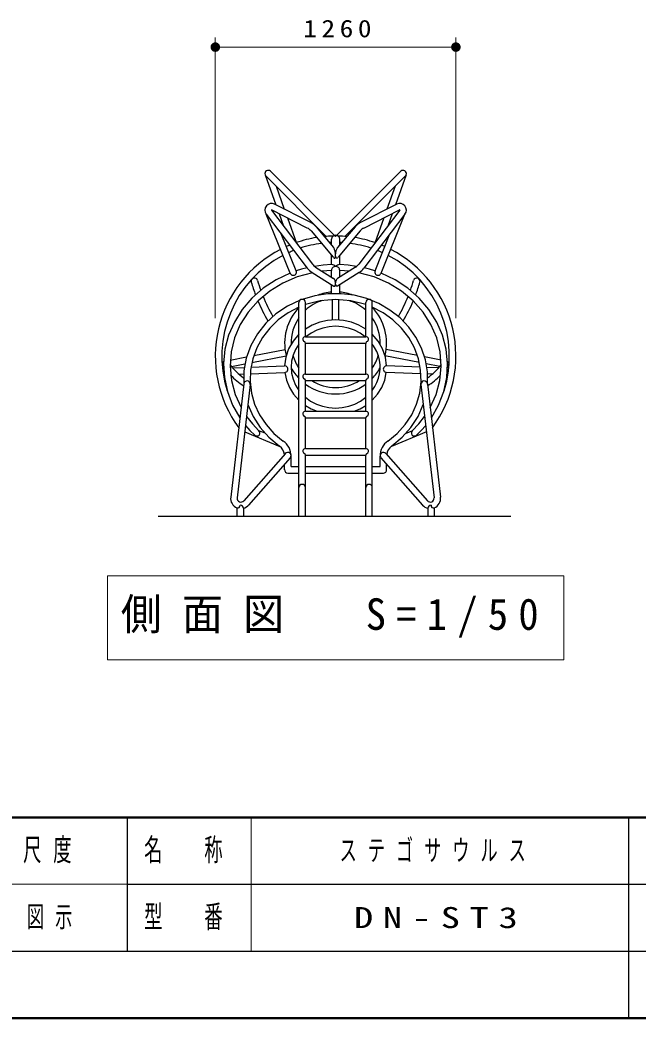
# Model space of a CAD drawing. Units: millimetres on the paper, with parts at other scales. Extents: x -365 to 0, y -40 to 257.
# Drawn here: x -193.7 to -129, y 0 to 104.5 of the extents above; entities that cross this region are included whole.
import ezdxf

# ---------------------------------------------------------------- set-up
doc = ezdxf.new("R2010")
doc.units = ezdxf.units.MM
doc.layers.add('LY_1', color=7, linetype='Continuous', lineweight=25)
doc.styles.add('ＭＳ ゴシック', font='')
doc.styles.get('ＭＳ ゴシック').set_extended_font_data('MS Gothic')

# ---------------------------------------------------------------- blocks, each defined once
blk = doc.blocks.new('filled_dot')
at = {"color": 0, "linetype": 'Continuous', "lineweight": -2, "const_width": 1.25}
blk.add_lwpolyline([(-0.625, 0, 1), (0.625, 0, 1)], format="xyb", close=True, dxfattribs=at)

msp = doc.modelspace()

# ---------------------------------------------------------------- linework, layer by layer
at = {"layer": 'LY_1', "lineweight": 13}
for p, q in [((-173.27, 73.275), (-173.27, 102.65)), ((-148.07, 73.275), (-148.07, 102.65)), ((-173.27, 101.65), (-148.07, 101.65)), ((-184.57, 46.289), (-184.57, 37.489)), ((-136.77, 46.289), (-184.57, 46.289)), ((-136.77, 37.489), (-136.77, 46.289)), ((-184.57, 37.489), (-136.77, 37.489)), ((-169.5, 21), (-169.5, 7)), ((-237.5, 14), (-182.5, 14))]:
    msp.add_line(p, q, dxfattribs=at)
at = {"layer": 'LY_1'}
for p, q in [((-168.061, 88.294), (-166.931, 85.137)), ((-161.65, 81.837), (-167.981, 88.168)), ((-160.67, 81.818), (-167.501, 88.649)), ((-160.67, 81.818), (-153.839, 88.649)), ((-159.69, 81.837), (-153.359, 88.168)), ((-153.279, 88.294), (-154.408, 85.137)), ((-166.911, 87.097), (-166.05, 84.692)), ((-154.429, 87.097), (-155.29, 84.692)), ((-163.329, 83.318), (-167.065, 85.205)), ((-158.011, 83.318), (-154.275, 85.205)), ((-167.938, 84.156), (-163.636, 78.513)), ((-165.43, 77.971), (-167.934, 84.151)), ((-167.397, 84.568), (-163.095, 78.925)), ((-163.635, 82.711), (-167.372, 84.598)), ((-166.599, 84.207), (-166.136, 82.913)), ((-165.717, 83.762), (-164.774, 81.128)), ((-153.943, 84.568), (-158.245, 78.925)), ((-157.705, 82.711), (-153.968, 84.598)), ((-153.402, 84.156), (-157.704, 78.513)), ((-155.623, 83.762), (-156.566, 81.128)), ((-155.91, 77.971), (-153.406, 84.151)), ((-154.741, 84.207), (-155.204, 82.913)), ((-162.721, 82.838), (-160.883, 80.662)), ((-158.619, 82.838), (-160.456, 80.662)), ((-164.8, 78.227), (-166.368, 82.097)), ((-163.241, 82.399), (-160.93, 79.663)), ((-161.097, 80.915), (-161.097, 81.535)), ((-158.099, 82.399), (-160.41, 79.663)), ((-160.243, 80.915), (-160.243, 81.535)), ((-156.54, 78.227), (-154.972, 82.097)), ((-161.097, 78.878), (-161.097, 79.861)), ((-160.243, 78.878), (-160.243, 79.861)), ((-162.767, 78.624), (-160.883, 77.432)), ((-158.573, 78.624), (-160.456, 77.432)), ((-163.13, 78.049), (-160.852, 76.608)), ((-161.097, 77.568), (-161.097, 78.302)), ((-158.21, 78.049), (-160.488, 76.608)), ((-160.243, 77.568), (-160.243, 78.266)), ((-161.097, 75.84), (-161.097, 76.763)), ((-160.243, 75.84), (-160.243, 76.763)), ((-164.51, 52.535), (-164.51, 74.903)), ((-163.83, 71.33), (-163.83, 74.903)), ((-161.01, 73.089), (-161.01, 75.215)), ((-160.33, 73.089), (-160.33, 75.215)), ((-157.51, 71.33), (-157.51, 74.903)), ((-156.83, 52.535), (-156.83, 74.903)), ((-163.83, 71.33), (-157.51, 71.33)), ((-163.83, 70.65), (-157.51, 70.65)), ((-163.83, 67.426), (-163.83, 70.65)), ((-157.51, 67.426), (-157.51, 70.65)), ((-171.713, 68.88), (-169.991, 69.213)), ((-169.443, 68.627), (-165.837, 69.327)), ((-169.24, 69.359), (-165.966, 69.994)), ((-151.897, 68.627), (-155.503, 69.327)), ((-152.1, 69.359), (-155.374, 69.994)), ((-149.627, 68.88), (-151.349, 69.213)), ((-171.592, 68.21), (-170.164, 68.487)), ((-171.46, 68.064), (-170.227, 68.111)), ((-169.536, 68.138), (-166.008, 68.274)), ((-151.804, 68.138), (-155.332, 68.274)), ((-149.748, 68.21), (-151.176, 68.487)), ((-149.88, 68.064), (-151.113, 68.111)), ((-170.784, 67.409), (-170.296, 67.428)), ((-169.613, 67.455), (-165.978, 67.595)), ((-163.83, 67.426), (-157.51, 67.426)), ((-151.727, 67.455), (-155.362, 67.595)), ((-150.556, 67.409), (-151.044, 67.428)), ((-170.286, 66.4), (-171.657, 54.533)), ((-169.611, 66.322), (-170.982, 54.455)), ((-163.83, 66.746), (-157.51, 66.746)), ((-163.83, 63.521), (-163.83, 66.746)), ((-157.51, 63.521), (-157.51, 66.746)), ((-151.729, 66.322), (-150.358, 54.455)), ((-151.054, 66.4), (-149.683, 54.533)), ((-163.83, 63.521), (-157.51, 63.521)), ((-163.83, 62.841), (-157.51, 62.841)), ((-163.83, 59.616), (-163.83, 62.841)), ((-157.51, 59.616), (-157.51, 62.841)), ((-170.182, 61.375), (-166.529, 59.849)), ((-168.062, 61.226), (-168.703, 61.494)), ((-151.158, 61.375), (-154.811, 59.849)), ((-153.278, 61.226), (-152.637, 61.494)), ((-163.83, 59.616), (-157.51, 59.616)), ((-165.925, 59.104), (-170.293, 54.149)), ((-165.415, 58.655), (-169.783, 53.699)), ((-165.33, 57.737), (-165.33, 58.83)), ((-163.83, 58.936), (-157.51, 58.936)), ((-163.83, 52.535), (-163.83, 58.936)), ((-157.51, 52.535), (-157.51, 58.936)), ((-156.01, 57.737), (-156.01, 58.83)), ((-155.925, 58.655), (-151.557, 53.699)), ((-155.415, 59.104), (-151.047, 54.149)), ((-166.01, 57.397), (-166.01, 57.98)), ((-165.33, 57.737), (-164.51, 57.737)), ((-163.83, 57.737), (-157.51, 57.737)), ((-156.83, 57.737), (-156.01, 57.737)), ((-155.332, 57.397), (-155.332, 57.98)), ((-165.67, 57.057), (-164.51, 57.057)), ((-163.83, 57.057), (-157.51, 57.057)), ((-156.83, 57.057), (-155.67, 57.057)), ((-171.01, 53.421), (-171.01, 52.535)), ((-170.33, 53.367), (-170.33, 52.535)), ((-151.01, 53.367), (-151.01, 52.535)), ((-150.33, 53.421), (-150.33, 52.535)), ((-179.241, 52.535), (-142.309, 52.535)), ((-182.5, 21), (-182.5, 7)), ((-130, 21), (-130, 0)), ((-182.5, 14), (-70, 14)), ((-237.5, 7), (0, 7))]:
    msp.add_line(p, q, dxfattribs=at)
at = {"layer": 'LY_1', "lineweight": 50}
for p, q in [((-365, 21), (0, 21)), ((-365, 0), (0, 0))]:
    msp.add_line(p, q, dxfattribs=at)
at = {"layer": 'LY_1'}
for points in [[(-160.883, 79.608), (-160.853, 79.577), (-160.823, 79.558), (-160.795, 79.55), (-160.768, 79.555), (-160.744, 79.571), (-160.722, 79.599), (-160.704, 79.637), (-160.689, 79.686), (-160.679, 79.744), (-160.672, 79.81), (-160.67, 79.882), (-160.672, 79.959), (-160.679, 80.041), (-160.689, 80.124), (-160.704, 80.207), (-160.722, 80.289), (-160.744, 80.367), (-160.768, 80.441), (-160.795, 80.509), (-160.823, 80.569), (-160.853, 80.62), (-160.883, 80.662)], [(-160.456, 79.608), (-160.487, 79.577), (-160.517, 79.558), (-160.545, 79.55), (-160.572, 79.555), (-160.596, 79.571), (-160.618, 79.599), (-160.636, 79.637), (-160.651, 79.686), (-160.661, 79.744), (-160.668, 79.81), (-160.67, 79.882), (-160.668, 79.959), (-160.661, 80.041), (-160.651, 80.124), (-160.636, 80.207), (-160.618, 80.289), (-160.596, 80.367), (-160.572, 80.441), (-160.545, 80.509), (-160.517, 80.569), (-160.487, 80.62), (-160.456, 80.662)], [(-163.655, 78.538), (-164.229, 78.388), (-164.794, 78.212)], [(-161.097, 78.878), (-161.988, 78.818), (-162.871, 78.698)], [(-158.469, 78.698), (-159.352, 78.818), (-160.243, 78.878)], [(-156.546, 78.212), (-157.111, 78.388), (-157.685, 78.538)], [(-165.433, 77.977), (-166.9, 77.276), (-168.243, 76.396), (-169.433, 75.354), (-170.449, 74.171), (-171.268, 72.871), (-171.875, 71.48), (-172.257, 70.026), (-172.408, 68.538), (-172.323, 67.046), (-172.005, 65.579), (-171.459, 64.168), (-170.698, 62.84)], [(-163.101, 78.031), (-164.695, 77.592), (-166.197, 76.943), (-167.574, 76.098), (-168.794, 75.077), (-169.83, 73.902), (-170.657, 72.601), (-171.258, 71.203), (-171.618, 69.74), (-171.73, 68.244), (-171.59, 66.751), (-171.202, 65.293), (-170.575, 63.904)], [(-161.097, 78.266), (-161.591, 78.239), (-162.084, 78.192)], [(-160.883, 76.628), (-160.856, 76.614), (-160.828, 76.607), (-160.802, 76.607), (-160.777, 76.614), (-160.754, 76.629), (-160.733, 76.65), (-160.714, 76.678), (-160.699, 76.712), (-160.686, 76.751), (-160.677, 76.796), (-160.672, 76.844), (-160.67, 76.895), (-160.672, 76.949), (-160.677, 77.004), (-160.686, 77.059), (-160.699, 77.114), (-160.714, 77.168), (-160.733, 77.219), (-160.754, 77.267), (-160.777, 77.311), (-160.802, 77.35), (-160.828, 77.384), (-160.856, 77.411), (-160.883, 77.432)], [(-160.456, 76.628), (-160.484, 76.614), (-160.512, 76.607), (-160.538, 76.607), (-160.563, 76.614), (-160.586, 76.629), (-160.607, 76.65), (-160.626, 76.678), (-160.641, 76.712), (-160.654, 76.751), (-160.663, 76.796), (-160.668, 76.844), (-160.67, 76.895), (-160.668, 76.949), (-160.663, 77.004), (-160.654, 77.059), (-160.641, 77.114), (-160.626, 77.168), (-160.607, 77.219), (-160.586, 77.267), (-160.563, 77.311), (-160.538, 77.35), (-160.512, 77.384), (-160.484, 77.411), (-160.456, 77.432)], [(-159.256, 78.192), (-159.749, 78.239), (-160.243, 78.266)], [(-150.765, 63.904), (-150.138, 65.293), (-149.75, 66.751), (-149.61, 68.244), (-149.722, 69.74), (-150.082, 71.203), (-150.683, 72.601), (-151.51, 73.902), (-152.546, 75.077), (-153.766, 76.098), (-155.143, 76.943), (-156.645, 77.592), (-158.239, 78.031)], [(-150.642, 62.84), (-149.881, 64.168), (-149.335, 65.579), (-149.017, 67.046), (-148.932, 68.538), (-149.083, 70.026), (-149.465, 71.48), (-150.072, 72.871), (-150.891, 74.171), (-151.907, 75.354), (-153.097, 76.396), (-154.44, 77.276), (-155.907, 77.977)], [(-151.05, 66.365), (-151.06, 67.641), (-151.266, 68.902), (-151.665, 70.123), (-152.249, 71.278), (-153.006, 72.345), (-153.92, 73.301), (-154.972, 74.127), (-156.141, 74.805), (-157.403, 75.322), (-158.733, 75.667), (-160.101, 75.834), (-161.482, 75.818), (-162.846, 75.619), (-164.165, 75.243)], [(-164.397, 75.157), (-165.723, 74.527), (-166.929, 73.717), (-167.985, 72.744), (-168.866, 71.632), (-169.55, 70.408), (-170.023, 69.101), (-170.271, 67.743), (-170.29, 66.365)], [(-164.51, 74.422), (-165.645, 73.828), (-166.674, 73.088), (-167.576, 72.217), (-168.331, 71.235), (-168.925, 70.162), (-169.343, 69.021), (-169.578, 67.835), (-169.624, 66.631), (-169.48, 65.434), (-169.149, 64.268), (-168.639, 63.159), (-167.96, 62.13), (-167.127, 61.203), (-166.157, 60.398)], [(-157.51, 74.689), (-159.064, 75.087), (-160.67, 75.221), (-162.276, 75.087), (-163.83, 74.689)], [(-155.183, 60.398), (-154.213, 61.203), (-153.38, 62.13), (-152.701, 63.159), (-152.191, 64.268), (-151.86, 65.434), (-151.716, 66.631), (-151.762, 67.835), (-151.997, 69.021), (-152.415, 70.162), (-153.009, 71.235), (-153.764, 72.217), (-154.666, 73.088), (-155.695, 73.828), (-156.83, 74.422)], [(-157.51, 72.138), (-158.228, 72.55), (-159.007, 72.853), (-159.828, 73.037), (-160.67, 73.099), (-161.512, 73.037), (-162.333, 72.853), (-163.112, 72.55), (-163.83, 72.138)], [(-157.564, 71.33), (-158.102, 71.711), (-158.695, 72.016), (-159.329, 72.238), (-159.993, 72.374), (-160.67, 72.419), (-161.347, 72.374), (-162.011, 72.238), (-162.645, 72.016), (-163.238, 71.711), (-163.776, 71.33)], [(-164.51, 71.586), (-165.128, 70.87), (-165.593, 70.061), (-165.89, 69.185), (-166.008, 68.274)], [(-155.332, 68.274), (-155.45, 69.185), (-155.747, 70.061), (-156.212, 70.87), (-156.83, 71.586)], [(-164.51, 70.564), (-164.863, 70.008), (-165.12, 69.409), (-165.277, 68.782), (-165.33, 68.14), (-165.277, 67.498), (-165.12, 66.87), (-164.863, 66.272), (-164.51, 65.715)], [(-156.83, 65.715), (-156.562, 66.119), (-156.345, 66.547), (-156.18, 66.994), (-156.07, 67.455), (-156.016, 67.925), (-156.018, 68.397), (-156.078, 68.866), (-156.193, 69.326), (-156.362, 69.772), (-156.584, 70.198), (-156.702, 70.384), (-156.83, 70.564)], [(-165.978, 67.595), (-165.81, 66.795), (-165.503, 66.031), (-165.066, 65.324), (-164.51, 64.693)], [(-156.83, 64.693), (-156.274, 65.324), (-155.837, 66.031), (-155.53, 66.795), (-155.362, 67.595)], [(-163.83, 64.995), (-163.286, 64.599), (-162.685, 64.281), (-162.039, 64.049), (-161.362, 63.908), (-160.67, 63.86), (-159.978, 63.908), (-159.301, 64.049), (-158.655, 64.281), (-158.054, 64.599), (-157.51, 64.995)], [(-169.852, 64.231), (-169.308, 62.988), (-168.567, 61.835), (-167.648, 60.798), (-166.57, 59.9)], [(-163.83, 64.142), (-163.244, 63.795), (-162.614, 63.521)], [(-158.726, 63.521), (-158.096, 63.795), (-157.51, 64.142)], [(-154.77, 59.9), (-153.692, 60.798), (-152.773, 61.835), (-152.032, 62.988), (-151.488, 64.231)], [(-169.996, 62.984), (-169.389, 62.211), (-168.703, 61.494)], [(-152.637, 61.494), (-151.951, 62.211), (-151.343, 62.984)], [(-170.105, 62.048), (-169.643, 61.523), (-169.145, 61.025)], [(-152.195, 61.025), (-151.697, 61.523), (-151.235, 62.048)]]:
    msp.add_lwpolyline(points, dxfattribs=at)
for centre, radius, start, end in [((-167.741, 88.409), 0.34, 45, 199.69144), ((-153.599, 88.409), 0.34, 340.30856, 135), ((-167.381, 84.58), 0.7, 63.20209, 217.3196), ((-153.959, 84.58), 0.7, 322.6804, 116.79791), ((-167.381, 84.58), 0.02, 63.20209, 217.3196), ((-153.959, 84.58), 0.02, 322.6804, 116.79791), ((-164.203, 81.586), 1.26, 40.18161, 63.20209), ((-164.203, 81.586), 1.94, 40.18161, 63.20209), ((-157.137, 81.586), 1.94, 116.79791, 139.81839), ((-157.137, 81.586), 1.26, 116.79791, 139.81839), ((-160.67, 69.275), 12.6, 99.10608, 109.10224), ((-160.67, 69.275), 12.6, 91.19085, 95.42191), ((-160.67, 81.535), 0.427, 0, 180), ((-160.67, 69.275), 12.6, 84.57809, 88.80915), ((-160.67, 69.275), 12.6, 70.89776, 80.89392), ((-160.67, 69.275), 12.6, 117.27616, 216.35735), ((-160.67, 69.275), 12.6, 112.41035, 114.17727), ((-160.67, 69.275), 11.92, 97.11502, 108.1107), ((-160.67, 69.275), 11.92, 92.0529, 93.12094), ((-160.67, 69.275), 11.92, 86.87906, 87.9471), ((-160.67, 69.275), 11.92, 71.8893, 82.88498), ((-160.67, 69.275), 12.6, 65.82273, 67.58965), ((-160.67, 69.275), 12.6, 323.64265, 62.72384), ((-160.67, 69.275), 11.92, 117.57492, 197.69389), ((-160.67, 69.275), 11.92, 111.53829, 114.29841), ((-160.67, 69.275), 11.92, 65.70159, 68.46171), ((-160.67, 69.275), 11.92, 342.30611, 62.42508), ((-162.093, 79.689), 1.94, 217.3196, 237.67697), ((-162.093, 79.689), 1.26, 217.3196, 237.67697), ((-161.1, 78.299), 0.579, 42.01686, 89.67878), ((-160.694, 78.284), 0.403, 86.53832, 182.56374), ((-160.24, 78.299), 0.579, 90.32122, 137.98314), ((-160.646, 78.284), 0.403, 357.43626, 93.46168), ((-159.247, 79.689), 1.26, 302.32302, 322.6804), ((-159.247, 79.689), 1.94, 302.32302, 322.6804), ((-169.174, 77.135), 0.34, 15.86004, 195.86005), ((-165.115, 78.099), 0.34, 200.97501, 22.05482), ((-156.225, 78.099), 0.34, 157.94518, 339.02499), ((-152.166, 77.135), 0.34, 344.13995, 164.13995), ((-153.16, 81.685), 16.988, 195.86005, 200.58936), ((-153.16, 81.685), 16.308, 195.86005, 199.71012), ((-168.18, 81.685), 16.308, 340.28988, 344.13995), ((-168.18, 81.685), 16.988, 339.41064, 344.13995), ((-153.16, 81.685), 16.308, 202.0854, 210.29043), ((-164.17, 74.903), 0.34, 0, 180), ((-160.67, 70.675), 5.34, 94.58641, 110.31347), ((-160.67, 70.675), 5.34, 69.68653, 85.41359), ((-157.17, 74.903), 0.34, 0, 180), ((-168.18, 81.685), 16.308, 329.70957, 337.9146), ((-153.16, 81.685), 16.988, 202.92951, 210.80121), ((-160.67, 70.675), 5.34, 135.98032, 194.24972), ((-160.67, 70.675), 4.66, 107.52377, 132.69625), ((-160.67, 70.675), 4.66, 47.30375, 72.47623), ((-160.67, 70.675), 5.34, 345.75028, 44.01968), ((-168.18, 81.685), 16.988, 329.19879, 337.07049), ((-160.67, 70.675), 4.66, 145.49071, 181.36658), ((-160.67, 70.675), 4.66, 358.63342, 34.50929), ((-163.846, 71.065), 0.266, 86.59808, 246.72148), ((-157.494, 71.065), 0.266, 293.27852, 93.40192), ((-164.03, 70.636), 0.2, 0, 66.72148), ((-157.31, 70.636), 0.2, 113.27852, 180), ((-160.67, 70.675), 4.66, 196.47495, 214.50929), ((-160.67, 70.675), 4.66, 325.49071, 343.52505), ((-172.22, 68.435), 0.34, 122.43094, 217.78255), ((-165.086, 73.965), 9.366, 217.78255, 218.57898), ((-165.086, 73.965), 8.686, 220.10127, 233.03093), ((-166.005, 67.934), 0.34, 270.44519, 93.97365), ((-160.67, 70.675), 5.34, 209.24605, 224.01968), ((-160.67, 70.675), 5.34, 315.98032, 330.75396), ((-155.335, 67.934), 0.34, 86.02635, 269.55481), ((-156.254, 73.965), 8.686, 306.96907, 319.89873), ((-149.12, 68.435), 0.34, 322.21745, 57.56906), ((-156.254, 73.965), 9.366, 321.42102, 322.21745), ((-165.086, 73.965), 9.366, 225.32404, 236.12825), ((-163.846, 67.16), 0.266, 86.59808, 246.72148), ((-164.03, 66.732), 0.2, 0, 66.72148), ((-157.494, 67.16), 0.266, 293.27852, 93.40192), ((-157.31, 66.732), 0.2, 113.27852, 180), ((-156.254, 73.965), 9.366, 303.87175, 314.67596), ((-169.949, 66.361), 0.34, 354.7302, 174.7302), ((-160.67, 70.675), 5.34, 233.71798, 306.28202), ((-160.67, 70.675), 4.66, 237.48382, 302.51618), ((-151.391, 66.361), 0.34, 5.2698, 185.2698), ((-163.846, 63.255), 0.266, 86.59808, 246.72148), ((-164.03, 62.827), 0.2, 0, 66.72148), ((-157.494, 63.255), 0.266, 293.27852, 93.40192), ((-157.31, 62.827), 0.2, 113.27852, 180), ((-168.925, 61.26), 0.322, 226.83337, 46.47005), ((-152.415, 61.26), 0.322, 133.52995, 313.16663), ((-167.27, 58.83), 1.26, 7.54117, 54.58064), ((-167.27, 58.83), 1.94, 0, 54.58064), ((-163.846, 59.35), 0.266, 86.59808, 246.72148), ((-157.494, 59.35), 0.266, 293.27852, 93.40192), ((-154.07, 58.83), 1.94, 125.41936, 180), ((-154.07, 58.83), 1.26, 125.41936, 172.45883), ((-165.67, 58.879), 0.34, 321.65478, 141.65478), ((-164.03, 58.922), 0.2, 0, 66.72148), ((-157.31, 58.922), 0.2, 113.27852, 180), ((-155.67, 58.879), 0.34, 38.34522, 218.34522), ((-165.67, 57.397), 0.34, 175.76777, 270), ((-155.67, 57.397), 0.34, 270, 4.23223), ((-164.17, 55.535), 0.34, 0, 180), ((-157.17, 55.535), 0.34, 0, 180), ((-170.59, 54.41), 1.075, 173.40942, 246.97717), ((-170.59, 54.41), 0.395, 173.40942, 321.65478), ((-150.75, 54.41), 0.395, 218.34522, 6.59058), ((-150.75, 54.41), 1.075, 293.02283, 6.59058), ((-170.914, 53.647), 0.246, 246.97717, 7.83815), ((-170.645, 53.367), 0.315, 0, 94.58499), ((-170.59, 54.41), 1.075, 283.97483, 321.65478), ((-150.75, 54.41), 1.075, 221.39676, 256.02517), ((-150.695, 53.367), 0.315, 85.41501, 180), ((-150.426, 53.647), 0.246, 172.16185, 293.02283)]:
    msp.add_arc(centre, radius, start, end, dxfattribs=at)

# ---------------------------------------------------------------- block references
at = {"layer": 'LY_1', "lineweight": 13, "xscale": 0.4, "yscale": 0.4}
msp.add_blockref('filled_dot', (-173.27, 101.65), dxfattribs=at)
at = {"layer": 'LY_1', "lineweight": 13, "xscale": 0.4, "yscale": 0.4, "rotation": 180}
msp.add_blockref('filled_dot', (-148.07, 101.65), dxfattribs=at)

# ---------------------------------------------------------------- texts
at = {"layer": 'LY_1', "style": 'ＭＳ ゴシック'}
for s, insert, char_height, attachment_point in [('\\T1.33;\\W1.15;1260', (-160.247, 102.65), 1.833, 8), ('\\T1.5;\\W0.95;側面図\u3000S=1/50', (-183.17, 41.889), 3.299, 4), ('\\T1.64;\\W0.6;尺度', (-190.25, 17.5), 2.346, 5), ('\\T1.64;\\W0.6;名\u3000称', (-176, 17.5), 2.346, 5), ('\\T1.64;\\W0.6;ステゴサウルス', (-160.25, 17.5), 2.199, 4), ('\\T1.64;\\W0.6;図示', (-193, 10.5), 2.199, 4), ('\\T1.64;\\W0.6;型\u3000番', (-176, 10.5), 2.346, 5), ('\\T1.5;\\W1.35;DN-ST3', (-158.75, 10.5), 2.199, 4)]:
    msp.add_mtext(s, dxfattribs=dict(at, insert=insert, char_height=char_height, attachment_point=attachment_point))

doc.saveas('drawing.dxf')
